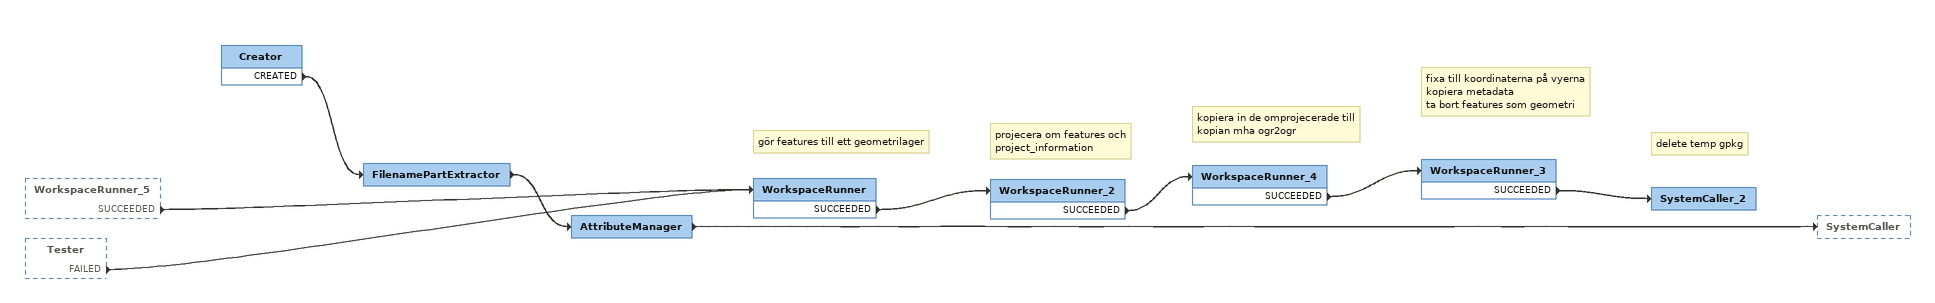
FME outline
WorkspaceRunner_5 [outside]
    SUCCEEDED -> WorkspaceRunner
Tester [outside]
    FAILED -> WorkspaceRunner
Creator
    CREATED -> FilenamePartExtractor
FilenamePartExtractor
    -> AttributeManager
AttributeManager
    -> SystemCaller
Note: gör features till ett geometrilager
WorkspaceRunner
    SUCCEEDED -> WorkspaceRunner_2
Note: projecera om features och project_information
WorkspaceRunner_2
    SUCCEEDED -> WorkspaceRunner_4
Note: kopiera in de omprojecerade till kopian mha ogr2ogr
WorkspaceRunner_4
    SUCCEEDED -> WorkspaceRunner_3
Note: fixa till koordinaterna på vyerna / kopiera metadata / ta bort features som geometri
WorkspaceRunner_3
    SUCCEEDED -> SystemCaller_2
Note: delete temp gpkg
SystemCaller_2
